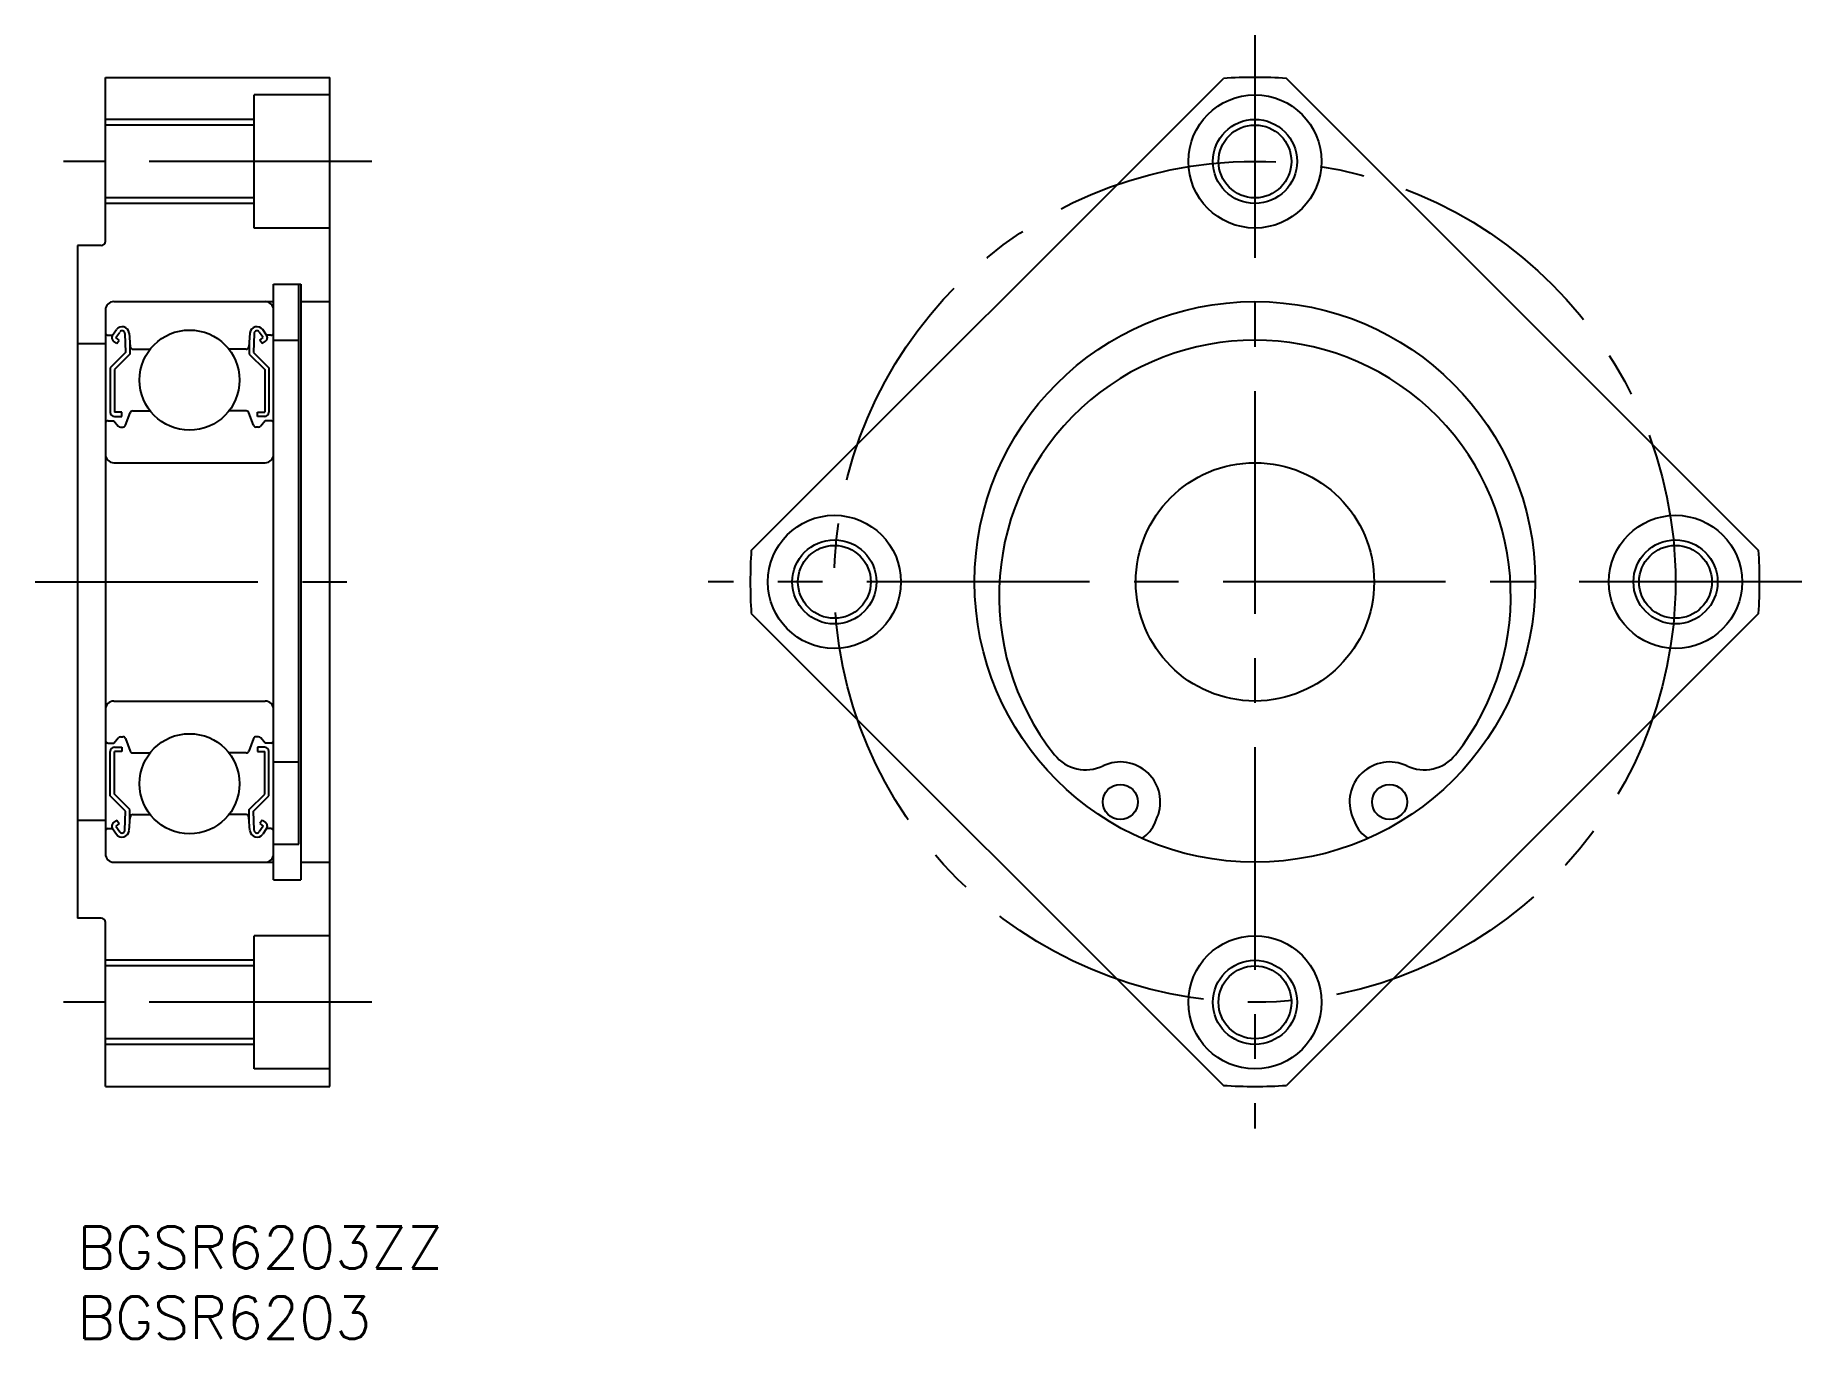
# Model space of a CAD drawing. Extents: x -3 to 123, y -8 to 85.
import ezdxf

# ---------------------------------------------------------------- set-up
doc = ezdxf.new("R2010")
doc.units = 0
doc.header["$LTSCALE"] = 0.5
doc.linetypes.add('CENTER', pattern=[50.8, 31.75, -6.35, 6.35, -6.35])
for name, color, linetype in [('MSM_CENTER', 1, 'CENTER'), ('MSM_CONTINUOUS', 7, 'CONTINUOUS'), ('MSM_NARROW', 5, 'CONTINUOUS'), ('MSM_PART_NUMBER', 7, 'CONTINUOUS')]:
    doc.layers.add(name, color=color, linetype=linetype)
doc.styles.get("Standard").update_dxf_attribs({"font": 'txt.shx', "height": 3, "bigfont": 'bigfont.shx'})

# ---------------------------------------------------------------- blocks, each defined once
blk = doc.blocks.new('*U4')
at = {"layer": 'MSM_PART_NUMBER'}
blk.add_text('BGSR6203ZZ', height=3, dxfattribs=at).set_placement((0, -3))
blk = doc.blocks.new('*U5')
at = {"layer": 'MSM_PART_NUMBER'}
blk.add_text('BGSR6203', height=3, dxfattribs=at).set_placement((0, -8))

msp = doc.modelspace()

# ---------------------------------------------------------------- linework, layer by layer
at = {"layer": 'MSM_CENTER'}
for p, q in [((84, 85), (84, 7)), ((21, 76), (-1, 76)), ((-3, 46), (21, 46)), ((123, 46), (45, 46)), ((21, 16), (-1, 16))]:
    msp.add_line(p, q, dxfattribs=at)
msp.add_circle((84, 46), 30, dxfattribs=at)
at = {"layer": 'MSM_CONTINUOUS'}
for p, q in [((2, 82), (18, 82)), ((2, 70.3), (2, 82)), ((18, 10), (18, 82)), ((48.07, 48.25), (81.75, 81.93)), ((119.93, 48.25), (86.25, 81.93)), ((12.6, 71.25), (12.6, 80.75)), ((18, 80.75), (12.6, 80.75)), ((12.6, 78.6), (2, 78.6)), ((12.6, 73.4), (2, 73.4)), ((18, 71.25), (12.6, 71.25)), ((0, 70), (0, 22)), ((1.7, 70), (0, 70)), ((14, 24.75), (14, 67.25)), ((14, 67.25, 1.75), (15.95, 67.25, 1.75)), ((15.8, 27.29, 1.25), (15.8, 67.25, 1.25)), ((15.95, 67.25), (15.95, 24.75)), ((2.6, 66), (14, 66)), ((15.95, 66, 1.75), (18, 66, 1.75)), ((2, 65.4), (2, 26.6)), ((2.2, 63.6), (2.5, 63.6)), ((2.5, 63.6), (2.78, 64)), ((2.82, 63.01), (2.57, 63.18)), ((2.75, 63.43), (3.03, 63.83)), ((2.99, 63.25), (2.75, 63.43)), ((2.82, 63.01), (2.99, 63.25)), ((3.39, 63.72), (3.44, 62.37)), ((3.69, 63.75), (3.77, 62.78)), ((3.74, 63.12), (3.74, 62.25)), ((12.31, 63.75), (12.23, 62.78)), ((12.26, 63.12), (12.26, 62.25)), ((12.61, 63.72), (12.56, 62.37)), ((13.25, 63.43), (12.97, 63.83)), ((13.01, 63.25), (13.25, 63.43)), ((13.18, 63.01), (13.01, 63.25)), ((13.18, 63.01), (13.43, 63.18)), ((13.5, 63.6), (13.22, 64)), ((13.8, 63.6), (13.5, 63.6)), ((14, 63.25, 1.75), (15.8, 63.25, 1.75)), ((0, 63), (2, 63)), ((3.44, 62.37), (2.34, 61.27)), ((3.74, 62.25), (2.64, 61.15)), ((3.97, 62.6), (5.19, 62.6)), ((12.03, 62.6), (10.81, 62.6)), ((12.26, 62.25), (13.36, 61.15)), ((12.56, 62.37), (13.66, 61.27)), ((2.34, 61.27), (2.34, 58.1)), ((2.64, 61.15), (2.64, 58.1)), ((13.36, 61.15), (13.36, 58.1)), ((13.66, 61.27), (13.66, 58.1)), ((3.16, 58.1), (2.64, 58.1)), ((3.16, 57.8), (3.16, 58.1)), ((3.43, 57.18), (3.76, 58.07)), ((3.95, 58.2), (5.19, 58.2)), ((12.05, 58.2), (10.81, 58.2)), ((12.57, 57.18), (12.24, 58.07)), ((12.84, 58.1), (13.36, 58.1)), ((12.84, 57.8), (12.84, 58.1)), ((2.2, 57.5), (2.6, 57.5)), ((2.6, 57.5), (2.92, 57.12)), ((2.64, 57.8), (3.16, 57.8)), ((3.07, 57.05), (3.25, 57.05)), ((12.93, 57.05), (12.75, 57.05)), ((13.36, 57.8), (12.84, 57.8)), ((13.4, 57.5), (13.08, 57.12)), ((13.8, 57.5), (13.4, 57.5)), ((2.6, 54.5), (13.4, 54.5)), ((48.07, 43.75), (81.75, 10.07)), ((119.93, 43.75), (86.25, 10.07)), ((2.6, 37.5), (13.4, 37.5)), ((2.2, 34.5), (2.6, 34.5)), ((2.6, 34.5), (2.92, 34.88)), ((2.64, 34.2), (3.16, 34.2)), ((3.07, 34.95), (3.25, 34.95)), ((3.16, 34.2), (3.16, 33.9)), ((3.43, 34.82), (3.76, 33.93)), ((12.57, 34.82), (12.24, 33.93)), ((12.93, 34.95), (12.75, 34.95)), ((12.84, 34.2), (12.84, 33.9)), ((13.36, 34.2), (12.84, 34.2)), ((13.4, 34.5), (13.08, 34.88)), ((13.8, 34.5), (13.4, 34.5)), ((2.34, 30.73), (2.34, 33.9)), ((2.64, 30.85), (2.64, 33.9)), ((3.16, 33.9), (2.64, 33.9)), ((3.95, 33.8), (5.19, 33.8)), ((12.05, 33.8), (10.81, 33.8)), ((12.84, 33.9), (13.36, 33.9)), ((13.36, 30.85), (13.36, 33.9)), ((13.66, 30.73), (13.66, 33.9)), ((14, 33.15, 1.75), (15.8, 33.15, 1.75)), ((3.44, 29.63), (2.34, 30.73)), ((3.74, 29.75), (2.64, 30.85)), ((12.26, 29.75), (13.36, 30.85)), ((12.56, 29.63), (13.66, 30.73)), ((0, 29), (2, 29)), ((2.82, 28.99), (2.57, 28.82)), ((2.82, 28.99), (2.99, 28.75)), ((3.39, 28.28), (3.44, 29.63)), ((3.69, 28.25), (3.77, 29.22)), ((3.74, 28.88), (3.74, 29.75)), ((3.97, 29.4), (5.19, 29.4)), ((12.03, 29.4), (10.81, 29.4)), ((12.31, 28.25), (12.23, 29.22)), ((12.26, 28.88), (12.26, 29.75)), ((12.61, 28.28), (12.56, 29.63)), ((13.18, 28.99), (13.01, 28.75)), ((13.18, 28.99), (13.43, 28.82)), ((76.88, 28.84), (77.03, 29.21)), ((90.97, 29.21), (91.12, 28.84)), ((2.2, 28.4), (2.5, 28.4)), ((2.5, 28.4), (2.78, 28)), ((2.99, 28.75), (2.75, 28.57)), ((2.75, 28.57), (3.03, 28.17)), ((13.25, 28.57), (12.97, 28.17)), ((13.01, 28.75), (13.25, 28.57)), ((13.5, 28.4), (13.22, 28)), ((13.8, 28.4), (13.5, 28.4)), ((14, 27.29, 1.75), (15.8, 27.29, 1.75)), ((2.6, 26), (14, 26)), ((5.5, 26), (5.5, 26)), ((15.95, 26, 1.75), (18, 26, 1.75)), ((14, 24.75, 1.75), (15.95, 24.75, 1.75)), ((1.7, 22), (0, 22)), ((2, 10), (2, 21.7)), ((12.6, 11.25), (12.6, 20.75)), ((18, 20.75), (12.6, 20.75)), ((12.6, 18.6), (2, 18.6)), ((12.6, 13.4), (2, 13.4)), ((18, 11.25), (12.6, 11.25)), ((2, 10), (18, 10))]:
    msp.add_line(p, q, dxfattribs=at)
for centre, radius in [((84, 76), 4.75), ((84, 76), 2.6), ((84, 46), 20), ((8, 60.4), 3.57), ((84, 46), 8.5), ((54, 46), 4.75), ((114, 46), 4.75), ((54, 46), 2.6), ((114, 46), 2.6), ((8, 31.6), 3.57), ((74.4, 30.3), 1.25), ((93.6, 30.3), 1.25), ((84, 16), 4.75), ((84, 16), 2.6)]:
    msp.add_circle(centre, radius, dxfattribs=at)
for centre, radius, start, end in [((84, 46), 36, 86.4096, 93.5904), ((1.7, 70.3), 0.3, 270, 0), ((2.6, 65.4), 0.6, 90, 180), ((13.4, 65.4), 0.6, 0, 90), ((2.2, 63.8), 0.2, 180, 270), ((2.75, 63.43), 0.3, 144.9367, 235.0393), ((3.19, 63.71), 0.5, 5.0652, 144.9367), ((3.19, 63.72), 0.2, 2.1311, 144.9356), ((12.81, 63.71), 0.5, 35.0633, 174.9348), ((12.81, 63.72), 0.2, 35.0644, 177.8689), ((13.25, 63.43), 0.3, 304.9607, 35.0633), ((13.8, 63.8), 0.2, 270, 0), ((84, 45), 18.25, 321.621, 218.379), ((3.97, 62.8), 0.2, 185.0652, 270), ((12.03, 62.8), 0.2, 270, 354.9348), ((2.64, 58.1), 0.3, 180, 270), ((3.95, 58), 0.2, 90, 159.9702), ((12.05, 58), 0.2, 20.0298, 90), ((13.36, 58.1), 0.3, 270, 0), ((2.2, 57.3), 0.2, 90, 180), ((3.07, 57.25), 0.2, 219.9992, 270), ((3.25, 57.25), 0.2, 270, 339.9702), ((12.75, 57.25), 0.2, 200.0298, 270), ((12.93, 57.25), 0.2, 270, 320.0008), ((13.8, 57.3), 0.2, 0, 90), ((2.6, 55.1), 0.6, 180, 270), ((13.4, 55.1), 0.6, 270, 0), ((84, 46), 36, 176.4096, 183.5904), ((84, 46), 36, 356.4096, 3.5904), ((2.6, 36.9), 0.6, 90, 180), ((13.4, 36.9), 0.6, 0, 90), ((2.2, 34.7), 0.2, 180, 270), ((2.64, 33.9), 0.3, 90, 180), ((3.07, 34.75), 0.2, 90, 140.0008), ((3.25, 34.75), 0.2, 20.0298, 90), ((12.75, 34.75), 0.2, 90, 159.9702), ((12.93, 34.75), 0.2, 39.9992, 90), ((13.36, 33.9), 0.3, 0, 90), ((13.8, 34.7), 0.2, 270, 0), ((3.95, 34), 0.2, 200.0298, 270), ((12.05, 34), 0.2, 270, 339.9702), ((71.93, 35.44), 2.85, 218.379, 295.7059), ((74.4, 30.3), 2.85, 337.4615, 115.7059), ((93.6, 30.3), 2.85, 64.2941, 202.5385), ((96.07, 35.44), 2.85, 244.2941, 321.621), ((3.97, 29.2), 0.2, 90, 174.9348), ((12.03, 29.2), 0.2, 5.0652, 90), ((2.2, 28.2), 0.2, 90, 180), ((2.75, 28.57), 0.3, 124.9607, 215.0633), ((3.19, 28.29), 0.5, 215.0633, 354.9348), ((3.19, 28.28), 0.2, 215.0644, 357.8689), ((12.81, 28.29), 0.5, 185.0652, 324.9367), ((12.81, 28.28), 0.2, 182.1311, 324.9356), ((13.25, 28.57), 0.3, 324.9367, 55.0393), ((13.8, 28.2), 0.2, 0, 90), ((74.57, 29.79), 2.5, 303.0556, 337.4615), ((93.43, 29.79), 2.5, 202.5385, 236.9444), ((2.6, 26.6), 0.6, 180, 270), ((13.4, 26.6), 0.6, 270, 0), ((1.7, 21.7), 0.3, 0, 90), ((84, 46), 36, 266.4096, 273.5904)]:
    msp.add_arc(centre, radius, start, end, dxfattribs=at)
at = {"layer": 'MSM_NARROW'}
for p, q in [((12.6, 79), (2, 79)), ((12.6, 73), (2, 73)), ((12.6, 19), (2, 19)), ((12.6, 13), (2, 13))]:
    msp.add_line(p, q, dxfattribs=at)
for centre in [(84, 76), (54, 46), (114, 46), (84, 16)]:
    msp.add_circle(centre, 3, dxfattribs=at)

# ---------------------------------------------------------------- block references
at = {"layer": 'MSM_CONTINUOUS'}
for name in ['*U4', '*U5']:
    msp.add_blockref(name, (0, 0), dxfattribs=at)

doc.saveas('drawing.dxf')
